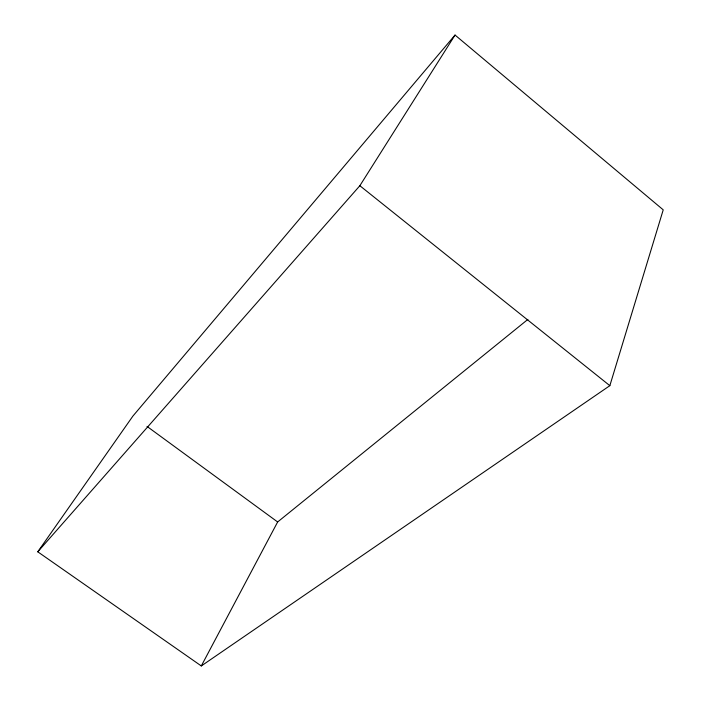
<?xml version="1.0" encoding="UTF-8"?>
<svg xmlns="http://www.w3.org/2000/svg" width="701" height="701" viewBox="0 0 701 701"><rect width="100%" height="100%" fill="white"/><g stroke="black" fill="none" stroke-linecap="round" stroke-linejoin="round"><path stroke-width="1.05" d="M609.844 385.673L663.225 209.844L455.037 35.05L132.91 416.079L37.775 551.81L201.301 665.95L609.844 385.673L359.858 185.721L455.037 35.05M201.301 665.95L277.649 521.965L527.888 319.402M37.775 551.81L359.858 185.721M147.026 426.41L277.649 521.965"/></g></svg>
